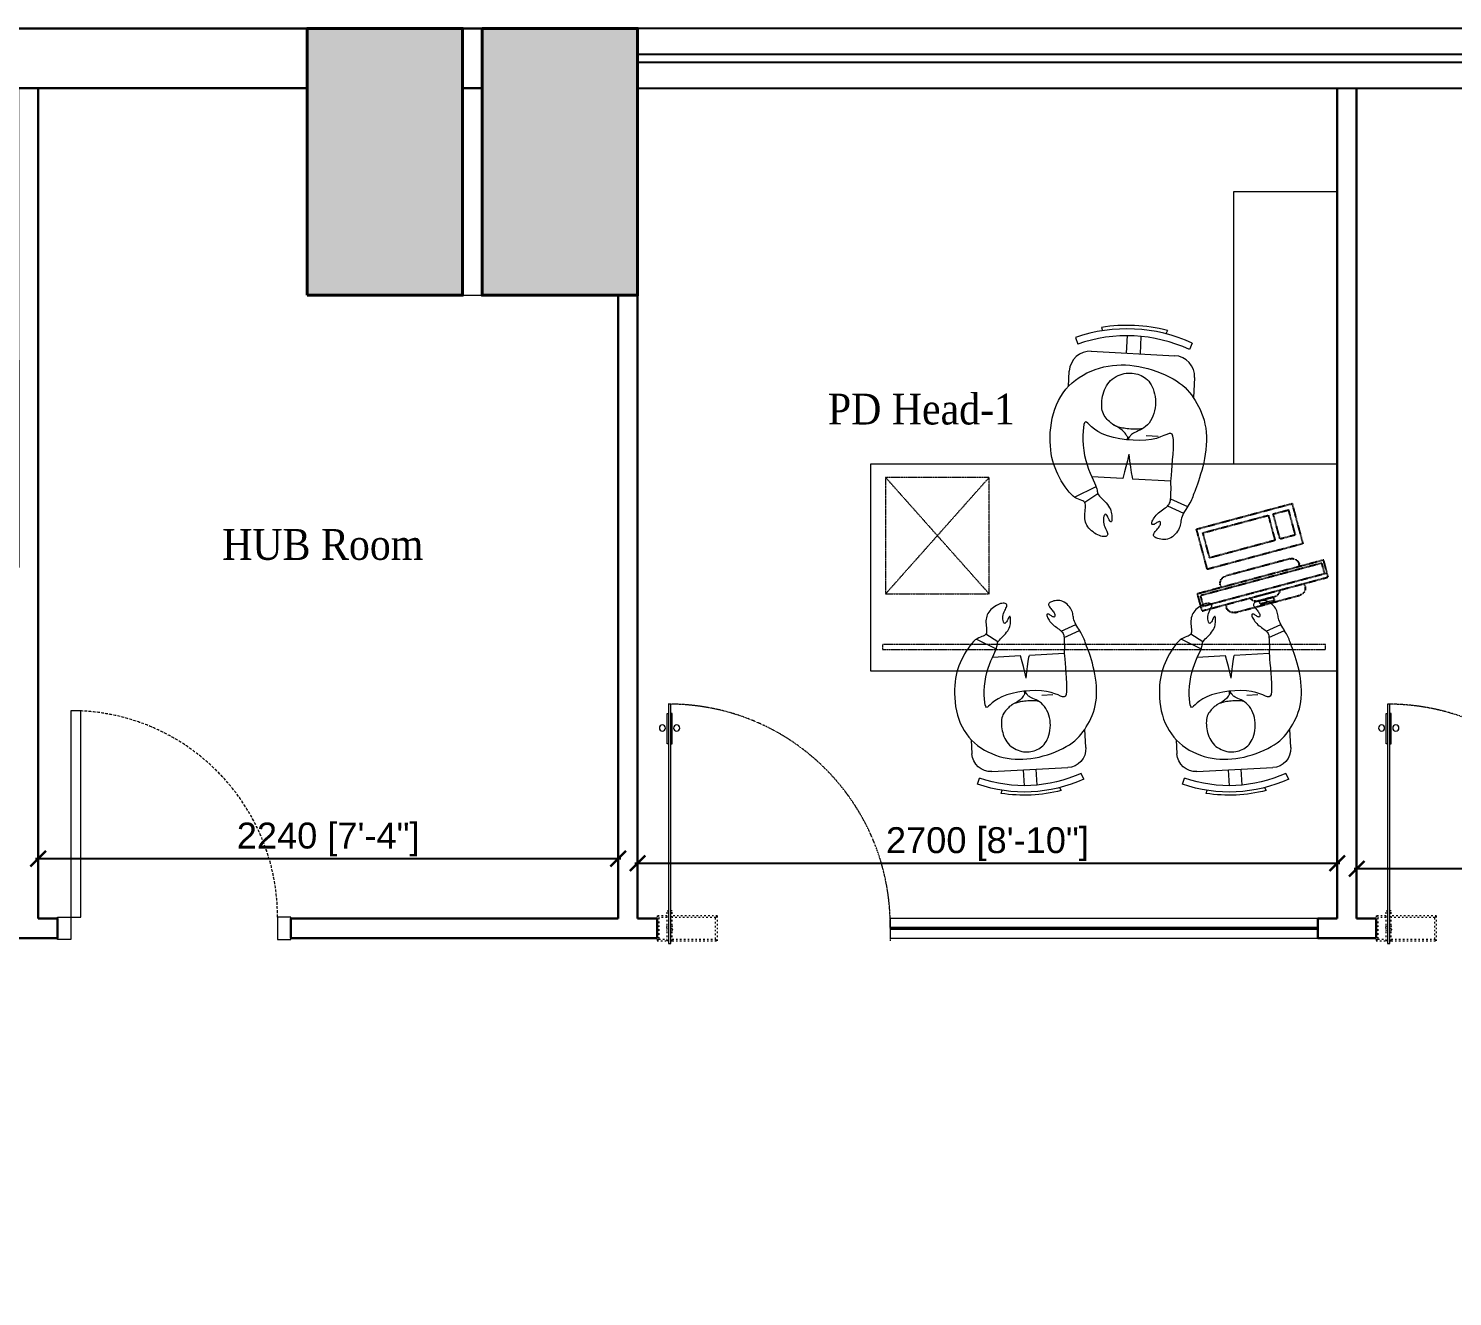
# Model space of a CAD drawing. Header units: millimetres. Extents: x 14520794 to 14796193, y 1415067 to 1454683.
# Drawn here: x 14679938 to 14685433, y 1445493 to 1450387 of the extents above; entities that cross this region are included whole.
import ezdxf

# ---------------------------------------------------------------- set-up
doc = ezdxf.new("R2010")
doc.units = ezdxf.units.MM
doc.header["$LTSCALE"] = 0.01
doc.header["$MEASUREMENT"] = 0
doc.header["$PDMODE"] = 35
for name, pattern in [('ACAD_ISO03W100', [30, 12, -18]), ('DASHED2', [0.375, 0.25, -0.125]), ('HID', [3.45, 2.25, -1.2]), ('HIDDEN', [0.375, 0.25, -0.125]), ('HIDDEN2', [0.1875, 0.125, -0.0625])]:
    doc.linetypes.add(name, pattern=pattern)
doc.layers.get('0').update_dxf_attribs({"color": 6, "lineweight": 0})
doc.layers.get('Defpoints').update_dxf_attribs({"color": 2})
for name, color, linetype, lineweight in [('A-DOOR', 5, 'Continuous', 20), ('AR-1', 7, 'Continuous', 0), ('CHAIR', 32, 'Continuous', 13), ('CHAIRS', 30, 'Continuous', 13), ('COL', 5, 'Continuous', 40), ('DIM', 6, 'Continuous', 13), ('fur', 32, 'Continuous', 9), ('fur_h', 32, 'Continuous', 13), ('fur_n', 32, 'Continuous', 13), ('Glass door', 5, 'Continuous', 15), ('glass part', 5, 'Continuous', 0), ('HATCH', 8, 'Continuous', 15), ('HIDDEN', 30, 'HIDDEN', 5), ('men', 1, 'Continuous', 13), ('partition', 34, 'Continuous', 30), ('TXT2', 7, 'Continuous', 15), ('WALL', 7, 'Continuous', 30)]:
    doc.layers.add(name, color=color, linetype=linetype, lineweight=lineweight)
for name, color, linetype in [('F-FUR', 6, 'Continuous'), ('GLASS', 5, 'Continuous'), ('LIGHT', 2, 'Continuous')]:
    doc.layers.add(name, color=color, linetype=linetype)
doc.styles.add('SMALL', font='arial.ttf', dxfattribs={"height": 100})
doc.styles.add('TIMES', font='times.ttf', dxfattribs={"width": 0.9, "height": 250})
doc.dimstyles.new('AJI', dxfattribs={"dimtxt": 200, "dimasz": 75, "dimexe": 100, "dimexo": 25, "dimgap": 50, "dimtad": 1, "dimdec": 0, "dimrnd": 5, "dimzin": 0, "dimdsep": 46, "dimtxsty": 'SMALL', "dimblk": 'ARCHTICK', "dimcen": 0, "dimdle": 100, "dimclrd": 7, "dimclre": 7, "dimclrt": 256, "dimazin": 0, "dimtfac": 1, "dimtdec": 0, "dimtofl": 0, "dimtmove": 0, "dimatfit": 3, "dimldrblk": 'CLOSEDBLANK', "dimfxl": 100, "dimtolj": 1, "dimtzin": 0, "dimarcsym": 0})

# ---------------------------------------------------------------- blocks, each defined once
blk = doc.blocks.new('d vh')
at = {"layer": 'CHAIR'}
for p, q in [((403191.9, -130723.4), (403258, -130663.9)), ((403091.7, -130837.7), (403120.4, -130827.3)), ((403430.3, -131125.4), (403185, -130852.8)), ((403130, -130953.8), (403144.6, -130948.5)), ((403229.9, -131017.7), (403287.1, -130966.2)), ((403270.7, -131063.1), (403327.9, -131011.6)), ((403610, -131087.1), (403559.7, -131132.3)), ((403324.8, -131168.1), (403331.5, -131154.2)), ((403436.7, -131217.4), (403450.1, -131189.9))]:
    blk.add_line(p, q, dxfattribs=at)
for centre, radius, start, end in [((403253.2, -130791.5), 91.7, 131.97907, 221.97907), ((403738.4, -130596.7), 659.6, 200.46283, 244.0784), ((403738.4, -130596.7), 690.2, 200.43701, 244.0784), ((403738.4, -130596.7), 705.4, 210.41107, 234.10112), ((403498.4, -131064.1), 91.7, 221.97907, 311.97907)]:
    blk.add_arc(centre, radius, start, end, dxfattribs=at)
at = {"layer": 'men', "linetype": 'ByBlock'}
for p, q in [((403661.3, -130331.5), (403667.8, -130328.2)), ((403667.8, -130328.2), (403673.6, -130324.7)), ((403673.6, -130324.7), (403679, -130321.1)), ((403679, -130321.1), (403684.1, -130317.4)), ((403684.1, -130317.4), (403689.1, -130313.7)), ((403689.1, -130313.7), (403694.4, -130310.2)), ((403694.4, -130310.2), (403700, -130306.9)), ((403700, -130306.9), (403706.2, -130304)), ((403706.2, -130304), (403713.1, -130301.6)), ((403713.1, -130301.6), (403720.7, -130299.6)), ((403720.7, -130299.6), (403728.8, -130298.3)), ((403728.8, -130298.3), (403737.1, -130297.6)), ((403737.1, -130297.6), (403745.5, -130297.7)), ((403745.5, -130297.7), (403753.8, -130298.5)), ((403753.8, -130298.5), (403761.8, -130300.2)), ((403761.8, -130300.2), (403769.4, -130302.8)), ((403769.4, -130302.8), (403776.4, -130306.4)), ((403776.4, -130306.4), (403782.8, -130310.8)), ((403782.8, -130310.8), (403788.6, -130315.8)), ((403788.6, -130315.8), (403793.7, -130321.2)), ((403793.7, -130321.2), (403798.1, -130326.8)), ((403798.1, -130326.8), (403801.8, -130332.5)), ((403487, -130397.4), (403500.6, -130390.7)), ((403500.6, -130390.7), (403513.3, -130384.6)), ((403513.3, -130384.6), (403525, -130379.1)), ((403525, -130379.1), (403535.6, -130374.2)), ((403535.6, -130374.2), (403544.9, -130369.8)), ((403544.9, -130369.8), (403553.2, -130365.9)), ((403553.2, -130365.9), (403560.7, -130362.4)), ((403560.7, -130362.4), (403567.6, -130359.3)), ((403567.6, -130359.3), (403574.2, -130356.5)), ((403574.2, -130356.5), (403580.8, -130354)), ((403580.8, -130354), (403587.6, -130351.7)), ((403587.6, -130351.7), (403594.9, -130349.6)), ((403594.9, -130349.6), (403602.8, -130347.5)), ((403602.8, -130347.5), (403611.2, -130345.6)), ((403611.2, -130345.6), (403619.9, -130343.6)), ((403642.1, -130421.6), (403613.1, -130345.1)), ((403619.9, -130343.6), (403628.7, -130341.5)), ((403628.7, -130341.5), (403637.5, -130339.4)), ((403637.5, -130339.4), (403646, -130337)), ((403646, -130337), (403654, -130334.4)), ((403673.4, -130409.3), (403646, -130337)), ((403654, -130334.4), (403661.3, -130331.5)), ((403745.6, -130380.8), (403744.9, -130382.9)), ((403744.9, -130382.9), (403745, -130384.8)), ((403745, -130384.8), (403746.1, -130386.4)), ((403747.1, -130378.8), (403745.6, -130380.8)), ((403746.1, -130386.4), (403748.1, -130387.8)), ((403749.4, -130376.7), (403747.1, -130378.8)), ((403748.1, -130387.8), (403750.9, -130388.9)), ((403752.3, -130374.8), (403749.4, -130376.7)), ((403750.9, -130388.9), (403754.2, -130389.8)), ((403756, -130373.1), (403752.3, -130374.8)), ((403754.2, -130389.8), (403757.9, -130390.6)), ((403760.2, -130371.7), (403756, -130373.1)), ((403757.9, -130390.6), (403761.8, -130391.4)), ((403764.9, -130370.7), (403760.2, -130371.7)), ((403770, -130369.9), (403764.9, -130370.7)), ((403775.3, -130369.4), (403770, -130369.9)), ((403780.7, -130368.9), (403775.3, -130369.4)), ((403786, -130368.5), (403780.7, -130368.9)), ((403791, -130368), (403786, -130368.5)), ((403795.7, -130367.3), (403791, -130368)), ((403799.8, -130366.3), (403795.7, -130367.3)), ((403803.2, -130365), (403799.8, -130366.3)), ((403801.8, -130332.5), (403804.8, -130338)), ((403805.9, -130363.2), (403803.2, -130365)), ((403804.8, -130338), (403807.2, -130343.1)), ((403807.9, -130361.1), (403805.9, -130363.2)), ((403807.2, -130343.1), (403808.8, -130347.7)), ((403809.2, -130358.4), (403807.9, -130361.1)), ((403808.8, -130347.7), (403809.6, -130351.8)), ((403809.8, -130355.4), (403809.2, -130358.4)), ((403809.6, -130351.8), (403809.8, -130355.4)), ((403380.5, -130465.1), (403395.8, -130453.2)), ((403395.8, -130453.2), (403411.4, -130441.9)), ((403411.4, -130441.9), (403427, -130431.4)), ((403427, -130431.4), (403442.6, -130421.8)), ((403442.6, -130421.8), (403457.8, -130412.9)), ((403457.8, -130412.9), (403472.7, -130404.8)), ((403472.7, -130404.8), (403487, -130397.4)), ((403607.5, -130452.4), (403605.5, -130454.4)), ((403609.8, -130450.4), (403607.5, -130452.4)), ((403612.3, -130448.3), (403609.8, -130450.4)), ((403614.9, -130446.1), (403612.3, -130448.3)), ((403617.5, -130444), (403614.9, -130446.1)), ((403620, -130441.9), (403617.5, -130444)), ((403622.4, -130439.9), (403620, -130441.9)), ((403624.6, -130438.1), (403622.4, -130439.9)), ((403626.5, -130436.3), (403624.6, -130438.1)), ((403628.4, -130434.6), (403626.5, -130436.3)), ((403630.2, -130432.9), (403628.4, -130434.6)), ((403632, -130431.2), (403630.2, -130432.9)), ((403633.9, -130429.4), (403632, -130431.2)), ((403636, -130427.4), (403633.9, -130429.4)), ((403638.2, -130425.2), (403636, -130427.4)), ((403640.8, -130422.8), (403638.2, -130425.2)), ((403643.6, -130420.3), (403640.8, -130422.8)), ((403646.8, -130417.8), (403643.6, -130420.3)), ((403650.4, -130415.4), (403646.8, -130417.8)), ((403654.3, -130413.3), (403650.4, -130415.4)), ((403658.7, -130411.4), (403654.3, -130413.3)), ((403663.5, -130410.1), (403658.7, -130411.4)), ((403668.7, -130409.4), (403663.5, -130410.1)), ((403674.5, -130409.3), (403668.7, -130409.4)), ((403680.7, -130409.7), (403674.5, -130409.3)), ((403687.2, -130410.6), (403680.7, -130409.7)), ((403694.1, -130411.7), (403687.2, -130410.6)), ((403701.2, -130412.9), (403694.1, -130411.7)), ((403708.5, -130414.1), (403701.2, -130412.9)), ((403715.9, -130415.1), (403708.5, -130414.1)), ((403723.3, -130415.7), (403715.9, -130415.1)), ((403730.7, -130415.9), (403723.3, -130415.7)), ((403738, -130415.6), (403730.7, -130415.9)), ((403745, -130414.9), (403738, -130415.6)), ((403751.7, -130413.9), (403745, -130414.9)), ((403757.8, -130412.6), (403751.7, -130413.9)), ((403763.4, -130411.1), (403757.8, -130412.6)), ((403761.8, -130391.4), (403765.7, -130392.2)), ((403768.2, -130409.4), (403763.4, -130411.1)), ((403765.7, -130392.2), (403769.3, -130393.1)), ((403772.1, -130407.6), (403768.2, -130409.4)), ((403769.3, -130393.1), (403772.5, -130394.1)), ((403775.1, -130405.8), (403772.1, -130407.6)), ((403772.5, -130394.1), (403775.1, -130395.4)), ((403775.1, -130395.4), (403777, -130396.8)), ((403777.2, -130403.9), (403775.1, -130405.8)), ((403777, -130396.8), (403778.3, -130398.5)), ((403778.4, -130402), (403777.2, -130403.9)), ((403778.3, -130398.5), (403778.7, -130400.2)), ((403778.7, -130400.2), (403778.4, -130402)), ((403325.1, -130518.4), (403337.7, -130504.4)), ((403337.7, -130504.4), (403351.2, -130490.8)), ((403351.2, -130490.8), (403365.5, -130477.7)), ((403365.5, -130477.7), (403380.5, -130465.1)), ((403550.9, -130506.2), (403533.5, -130520.7)), ((403565.9, -130493.5), (403550.9, -130506.2)), ((403577.7, -130483.4), (403565.9, -130493.5)), ((403586.5, -130475.5), (403577.7, -130483.4)), ((403592.8, -130469.5), (403586.5, -130475.5)), ((403597, -130465.1), (403592.8, -130469.5)), ((403599.8, -130461.9), (403597, -130465.1)), ((403601.5, -130459.6), (403599.8, -130461.9)), ((403602.8, -130457.8), (403601.5, -130459.6)), ((403604, -130456.2), (403602.8, -130457.8)), ((403605.5, -130454.4), (403604, -130456.2)), ((403940, -130520.1), (403941.9, -130514.8)), ((403941.9, -130514.8), (403944, -130510.5)), ((403944, -130510.5), (403946.3, -130507.2)), ((403946.3, -130507.2), (403949.1, -130505.2)), ((403949.1, -130505.2), (403952.3, -130504.5)), ((403952.3, -130504.5), (403955.7, -130504.9)), ((403955.7, -130504.9), (403959.3, -130506.4)), ((403959.3, -130506.4), (403963, -130509)), ((403963, -130509), (403966.7, -130512.6)), ((403966.7, -130512.6), (403970.3, -130517.2)), ((403279.8, -130592), (403286.7, -130577)), ((403286.7, -130577), (403294.5, -130562.1)), ((403294.5, -130562.1), (403303.5, -130547.3)), ((403303.5, -130547.3), (403313.6, -130532.7)), ((403313.6, -130532.7), (403325.1, -130518.4)), ((403478, -130568.9), (403462.1, -130584.1)), ((403495.9, -130552.8), (403478, -130568.9)), ((403514.8, -130536.5), (403495.9, -130552.8)), ((403533.5, -130520.7), (403514.8, -130536.5)), ((403858.8, -130583.6), (403861.3, -130576.4)), ((403861.3, -130576.4), (403864.3, -130569.9)), ((403864.3, -130569.9), (403867.7, -130563.9)), ((403867.7, -130563.9), (403871.4, -130558.6)), ((403871.4, -130558.6), (403875.2, -130553.7)), ((403875.2, -130553.7), (403879, -130549.3)), ((403879, -130549.3), (403882.8, -130545.4)), ((403882.8, -130545.4), (403886.4, -130541.9)), ((403886.4, -130541.9), (403889.7, -130539)), ((403889.7, -130539), (403892.7, -130536.7)), ((403892, -130564.3), (403891.1, -130569.2)), ((403891.1, -130569.2), (403891.1, -130573.3)), ((403891.1, -130573.3), (403892.1, -130576)), ((403893.5, -130558.8), (403892, -130564.3)), ((403892.1, -130576), (403894.5, -130577.2)), ((403892.7, -130536.7), (403895.2, -130535.1)), ((403895.2, -130553.1), (403893.5, -130558.8)), ((403894.5, -130577.2), (403898, -130576.8)), ((403895.2, -130535.1), (403897.2, -130534.4)), ((403897, -130547.6), (403895.2, -130553.1)), ((403898.4, -130542.8), (403897, -130547.6)), ((403897.2, -130534.4), (403898.6, -130534.8)), ((403898, -130576.8), (403902.3, -130575.1)), ((403899.3, -130538.8), (403898.4, -130542.8)), ((403898.6, -130534.8), (403899.3, -130536.2)), ((403899.3, -130536.2), (403899.3, -130538.8)), ((403902.3, -130575.1), (403907.2, -130572.2)), ((403907.2, -130572.2), (403912.4, -130568.3)), ((403912.4, -130568.3), (403917.6, -130563.5)), ((403917.6, -130563.5), (403922.5, -130558)), ((403922.5, -130558), (403926.9, -130551.9)), ((403926.9, -130551.9), (403930.5, -130545.5)), ((403930.5, -130545.5), (403933.5, -130538.9)), ((403933.5, -130538.9), (403936, -130532.3)), ((403936, -130532.3), (403938.1, -130525.9)), ((403938.1, -130525.9), (403940, -130520.1)), ((403970.3, -130517.2), (403973.7, -130522.7)), ((403973.7, -130522.7), (403976.8, -130529)), ((403976.8, -130529), (403979.5, -130536)), ((403979.5, -130536), (403981.9, -130543.5)), ((403981.9, -130543.5), (403983.9, -130551.5)), ((403983.9, -130551.5), (403985.3, -130559.6)), ((403985.3, -130559.6), (403986.2, -130567.9)), ((403986.5, -130576.2), (403986.1, -130584.2)), ((403986.2, -130567.9), (403986.5, -130576.2)), ((403260.8, -130651.1), (403264.5, -130636.6)), ((403264.5, -130636.6), (403268.9, -130621.9)), ((403268.9, -130621.9), (403273.9, -130607)), ((403273.9, -130607), (403279.8, -130592)), ((403440.8, -130608.9), (403437.4, -130617.4)), ((403437.4, -130617.4), (403438.8, -130623.8)), ((403438.8, -130623.8), (403444.5, -130628.9)), ((403449.3, -130597.6), (403440.8, -130608.9)), ((403444.5, -130628.9), (403453.9, -130633.5)), ((403462.1, -130584.1), (403449.3, -130597.6)), ((403453.9, -130633.5), (403466.4, -130638.6)), ((403466.4, -130638.6), (403481.5, -130645)), ((403854.2, -130636), (403854.3, -130627.2)), ((403854.2, -130644.1), (403854.2, -130636)), ((403854.3, -130627.2), (403854.4, -130618.2)), ((403854.4, -130618.2), (403854.7, -130609)), ((403854.7, -130609), (403855.5, -130600)), ((403855.5, -130600), (403856.8, -130591.5)), ((403856.8, -130591.5), (403858.8, -130583.6)), ((403959.4, -130637.2), (403953.3, -130642.6)), ((403964.9, -130631.5), (403959.4, -130637.2)), ((403969.9, -130625.6), (403964.9, -130631.5)), ((403974.2, -130619.5), (403969.9, -130625.6)), ((403977.9, -130613), (403974.2, -130619.5)), ((403981, -130606.3), (403977.9, -130613)), ((403983.4, -130599.3), (403981, -130606.3)), ((403985.1, -130591.9), (403983.4, -130599.3)), ((403986.1, -130584.2), (403985.1, -130591.9)), ((403252.4, -130707.8), (403253.4, -130693.5)), ((403253.4, -130693.5), (403255.2, -130679.4)), ((403255.2, -130679.4), (403257.7, -130665.3)), ((403257.7, -130665.3), (403260.8, -130651.1)), ((403481.5, -130645), (403498.7, -130653.6)), ((403498.7, -130653.6), (403517.4, -130665.2)), ((403517.4, -130665.2), (403537, -130680.5)), ((403537, -130680.5), (403556.9, -130698.9)), ((403556.9, -130698.9), (403576.7, -130719.8)), ((403828.3, -130707.4), (403832.6, -130696.7)), ((403832.6, -130696.7), (403836.5, -130688.3)), ((403934.8, -130725.4), (403835, -130691.4)), ((403836.5, -130688.3), (403840.1, -130681.9)), ((403840.1, -130681.9), (403843.3, -130676.9)), ((403843.3, -130676.9), (403846.2, -130672.9)), ((403846.2, -130672.9), (403848.6, -130669.5)), ((403848.6, -130669.5), (403850.6, -130666.1)), ((403850.6, -130666.1), (403852.2, -130662.2)), ((403852.2, -130662.2), (403853.3, -130657.4)), ((403852.2, -130662.2), (403919.4, -130677.1)), ((403853.3, -130657.4), (403853.9, -130651.3)), ((403853.9, -130651.3), (403854.2, -130644.1)), ((403919.4, -130677.1), (403919.2, -130682)), ((403919.2, -130682), (403920.4, -130687.2)), ((403921.3, -130672.3), (403919.4, -130677.1)), ((403920.4, -130687.2), (403922.6, -130692.7)), ((403924.6, -130667.5), (403921.3, -130672.3)), ((403922.6, -130692.7), (403925.5, -130698.9)), ((403929.2, -130662.7), (403924.6, -130667.5)), ((403925.5, -130698.9), (403928.7, -130705.8)), ((403934.6, -130657.8), (403929.2, -130662.7)), ((403940.6, -130652.9), (403934.6, -130657.8)), ((403947, -130647.8), (403940.6, -130652.9)), ((403953.3, -130642.6), (403947, -130647.8)), ((403252.3, -130722.3), (403252.4, -130707.8)), ((403253.1, -130737.3), (403252.3, -130722.3)), ((403255, -130752.9), (403253.1, -130737.3)), ((403258.1, -130769.3), (403255, -130752.9)), ((403576.7, -130719.8), (403595.6, -130742.4)), ((403582.6, -130741.9), (403589.7, -130735.4)), ((403584.2, -130748), (403593.5, -130739.6)), ((403595.6, -130742.4), (403613.1, -130766)), ((403804.4, -130768), (403811.8, -130750.8)), ((403811.8, -130750.8), (403818.1, -130734.8)), ((403818.1, -130734.8), (403823.5, -130720.2)), ((403823.5, -130720.2), (403828.3, -130707.4)), ((403928.7, -130705.8), (403931.8, -130713.7)), ((403931.8, -130713.7), (403934.4, -130722.7)), ((403934.4, -130722.7), (403936.1, -130733)), ((403936.3, -130757.6), (403934.8, -130771.6)), ((403936.1, -130733), (403936.8, -130744.7)), ((403936.8, -130744.7), (403936.3, -130757.6)), ((403262.3, -130786.5), (403258.1, -130769.3)), ((403267.7, -130804.4), (403262.3, -130786.5)), ((403274.2, -130822.8), (403267.7, -130804.4)), ((403281.6, -130841.5), (403274.2, -130822.8)), ((403613.1, -130766), (403628.7, -130789.9)), ((403628.7, -130789.9), (403641.8, -130813.4)), ((403641.8, -130813.4), (403651.7, -130835.7)), ((403761.3, -130841.2), (403774.4, -130822.9)), ((403774.4, -130822.9), (403785.9, -130804.3)), ((403785.9, -130804.3), (403795.9, -130785.9)), ((403795.9, -130785.9), (403804.4, -130768)), ((403925.2, -130816.8), (403920.6, -130832.3)), ((403929.1, -130801.4), (403925.2, -130816.8)), ((403932.3, -130786.2), (403929.1, -130801.4)), ((403934.8, -130771.6), (403932.3, -130786.2)), ((403289.9, -130860.2), (403281.6, -130841.5)), ((403299, -130878.7), (403289.9, -130860.2)), ((403308.8, -130896.9), (403299, -130878.7)), ((403651.7, -130835.7), (403658.2, -130856.1)), ((403658.2, -130856.1), (403661.8, -130874.4)), ((403661.8, -130874.4), (403663.5, -130890.3)), ((403663.5, -130890.3), (403664, -130903.5)), ((403703.7, -130903.2), (403717.6, -130890.3)), ((403717.6, -130890.3), (403732.3, -130875.4)), ((403732.3, -130875.4), (403747, -130858.8)), ((403747, -130858.8), (403761.3, -130841.2)), ((403897.3, -130890.5), (403889.9, -130904.3)), ((403904, -130876.5), (403897.3, -130890.5)), ((403910, -130862.2), (403904, -130876.5)), ((403915.5, -130847.4), (403910, -130862.2)), ((403920.6, -130832.3), (403915.5, -130847.4)), ((403319.3, -130914.6), (403308.8, -130896.9)), ((403330.2, -130931.4), (403319.3, -130914.6)), ((403341.8, -130947.5), (403330.2, -130931.4)), ((403353.9, -130962.8), (403341.8, -130947.5)), ((403664, -130903.5), (403664.4, -130913.8)), ((403664.4, -130913.8), (403665.4, -130920.9)), ((403665.4, -130920.9), (403667.9, -130924.6)), ((403667.9, -130924.6), (403672.8, -130924.6)), ((403672.8, -130924.6), (403680.7, -130920.8)), ((403680.7, -130920.8), (403691.2, -130913.5)), ((403691.2, -130913.5), (403703.7, -130903.2)), ((403862.1, -130945.3), (403850.7, -130959.1)), ((403872.4, -130931.6), (403862.1, -130945.3)), ((403881.7, -130918), (403872.4, -130931.6)), ((403889.9, -130904.3), (403881.7, -130918)), ((403366.6, -130977.3), (403353.9, -130962.8)), ((403380, -130991.1), (403366.6, -130977.3)), ((403394, -131004), (403380, -130991.1)), ((403408.8, -131016.2), (403394, -131004)), ((403793.2, -131014.3), (403776.4, -131027.1)), ((403809, -131000.9), (403793.2, -131014.3)), ((403824, -130987.1), (403809, -131000.9)), ((403837.9, -130973.1), (403824, -130987.1)), ((403850.7, -130959.1), (403837.9, -130973.1)), ((403424.2, -131027.7), (403408.8, -131016.2)), ((403440.4, -131038.3), (403424.2, -131027.7)), ((403457.2, -131048.1), (403440.4, -131038.3)), ((403474.7, -131057), (403457.2, -131048.1)), ((403492.6, -131064.9), (403474.7, -131057)), ((403511, -131071.8), (403492.6, -131064.9)), ((403529.8, -131077.4), (403511, -131071.8)), ((403548.9, -131081.9), (403529.8, -131077.4)), ((403684.8, -131074.6), (403665.6, -131079.9)), ((403703.9, -131067.8), (403684.8, -131074.6)), ((403722.6, -131059.6), (403703.9, -131067.8)), ((403741.1, -131050), (403722.6, -131059.6)), ((403759, -131039.1), (403741.1, -131050)), ((403776.4, -131027.1), (403759, -131039.1)), ((403568.2, -131085), (403548.9, -131081.9)), ((403587.6, -131086.8), (403568.2, -131085)), ((403607.1, -131087.2), (403587.6, -131086.8)), ((403626.6, -131086.2), (403607.1, -131087.2)), ((403646.1, -131083.7), (403626.6, -131086.2)), ((403665.6, -131079.9), (403646.1, -131083.7))]:
    blk.add_line(p, q, dxfattribs=at)
at = {"layer": 'men'}
for p, q in [((403585.9, -130476), (403698.9, -130601.6)), ((403727.5, -130633.4), (403818.2, -130734.3))]:
    blk.add_line(p, q, dxfattribs=at)
at = {"layer": 'men', "linetype": 'ByBlock'}
for points in [[(403632.7, -130690), (403651.7, -130666.4), (403668, -130645.2), (403682, -130626.1), (403693.9, -130609), (403698.9, -130601.6)], [(403632.7, -130690), (403658.2, -130673.7), (403681.1, -130659.7), (403701.5, -130647.8), (403727.5, -130633.4)], [(403521.4, -130694.3), (403485.9, -130654.9)], [(403512, -130726.5), (403517.1, -130730.6), (403522.4, -130735.1), (403527.8, -130740), (403533.3, -130745.2), (403538.8, -130750.6), (403544.2, -130756.3), (403549.4, -130762), (403554.4, -130767.9), (403559.2, -130773.7), (403563.6, -130779.5), (403567.7, -130785.2), (403571.5, -130790.7), (403574.9, -130796), (403578, -130801.1), (403580.7, -130805.8), (403583, -130810.1), (403584.9, -130813.9), (403586.4, -130817.5), (403587.7, -130820.9), (403588.7, -130824.3), (403589.4, -130827.8), (403590.1, -130831.6), (403590.6, -130835.8), (403591.2, -130840.5), (403591.7, -130845.8), (403592.1, -130851.7), (403592.4, -130858.2), (403592.3, -130864.9), (403591.8, -130872), (403590.9, -130879.2), (403589.3, -130886.4), (403586.9, -130893.7), (403583.8, -130900.7), (403579.9, -130907.6), (403575.3, -130914.4), (403569.9, -130920.9), (403564, -130927.3), (403557.5, -130933.5), (403550.4, -130939.4), (403542.9, -130945.1), (403534.9, -130950.6), (403526.6, -130955.8), (403517.9, -130960.5), (403509, -130964.7), (403499.8, -130968.3), (403490.3, -130971.2), (403480.7, -130973.3), (403471, -130974.5), (403461.2, -130974.7), (403451.4, -130974), (403441.7, -130972.5), (403432.2, -130970.2), (403422.9, -130967.1), (403414, -130963.5), (403405.5, -130959.2), (403397.6, -130954.4), (403390.2, -130949.1), (403383.5, -130943.4), (403377.3, -130937.4), (403371.6, -130931), (403366.6, -130924.3), (403362, -130917.3), (403357.9, -130910.2), (403354.3, -130902.8), (403351.2, -130895.3), (403348.6, -130887.6), (403346.7, -130879.7), (403345.4, -130871.6), (403344.8, -130863.2), (403345, -130854.6), (403346.2, -130845.6), (403348.2, -130836.2), (403351.3, -130826.6), (403355.4, -130816.6), (403360.4, -130806.6), (403366.3, -130796.6), (403373, -130786.8), (403380.6, -130777.2), (403389, -130768.1), (403398, -130759.6), (403407.8, -130751.7), (403418.2, -130744.7), (403429, -130738.5), (403440, -130733.2), (403451.3, -130729), (403462.5, -130725.8), (403473.7, -130723.8), (403484.6, -130723), (403495.1, -130723.5), (403505.2, -130725), (403514.8, -130727.3), (403523.8, -130730.1), (403532.3, -130733.1), (403540, -130736), (403547, -130738.7), (403553.2, -130740.8), (403558.5, -130742.1), (403563.1, -130742.7), (403567, -130742.8), (403570.3, -130742.5), (403573.1, -130741.9), (403575.4, -130741.3), (403577.4, -130740.8), (403579.1, -130740.6), (403580.7, -130740.7), (403582, -130741.3), (403583, -130742.3), (403583.8, -130743.7), (403584.2, -130745.5), (403584.2, -130747.7), (403583.9, -130750.3), (403583, -130753.3), (403581.8, -130756.8), (403580.4, -130761.2), (403579.3, -130767), (403578.8, -130774.6), (403579.3, -130784.6), (403581.3, -130797.3), (403585, -130813.4), (403590.9, -130833.2)]]:
    blk.add_lwpolyline(points, dxfattribs=at)
blk = doc.blocks.new('A$C560611B9')
at = {"layer": 'F-FUR', "color": 8, "linetype": 'HID', "ltscale": 0.3}
for p, q in [((0, 491.4), (66.1, 514.3)), ((66.1, 514.3), (236.2, 22.9)), ((170.1, 0), (0, 491.4)), ((186.5, 5.7), (16.4, 497.1)), ((19.7, 487.6), (60, 501.6)), ((60, 501.6), (223.5, 29.1)), ((22.2, 395.4), (32.1, 398.8)), ((98.2, 421.7), (107.2, 424.8)), ((145.4, 406.3), (231.7, 156.8)), ((90, 107.7), (3.6, 357.2)), ((56.6, 266.5), (43.1, 261.8)), ((43.1, 261.8), (62.1, 207.1)), ((53.3, 275.8), (78.7, 202.5)), ((75.5, 211.8), (56.6, 266.5)), ((97.7, 209), (72.4, 282.3)), ((62.1, 207.1), (75.5, 211.8)), ((213.2, 118.6), (204.2, 115.5)), ((138, 92.6), (128.2, 89.2)), ((236.2, 22.9), (170.1, 0)), ((223.5, 29.1), (183.2, 15.1))]:
    blk.add_line(p, q, dxfattribs=at)
for points in [[(451.1, 165), (322.6, 536.3), (166.3, 482.2), (294.8, 110.9)], [(232.4, 417.6), (330.1, 451.4), (309.8, 510), (212.1, 476.2)], [(239.2, 398), (327.1, 144), (424.8, 177.8), (336.9, 431.8)]]:
    blk.add_lwpolyline(points, close=True, dxfattribs=at)
for centre, radius, start, end in [((117, 396.5), 30, 19.0927, 109.0927), ((32, 367), 30, 109.0927, 199.0927), ((88.7, 278.1), 35.5, 132.4484, 183.7772), ((107.9, 222.5), 35.5, 214.4083, 265.7371), ((203.4, 147), 30, 289.0927, 19.0927), ((118.4, 117.5), 30, 199.0927, 289.0927)]:
    blk.add_arc(centre, radius, start, end, dxfattribs=at)
blk = doc.blocks.new('ete')
at = {"layer": 'fur_n'}
for p, q in [((14487346, 1482801.3), (14485546, 1482801.3)), ((14487346, 1482001.3), (14487346, 1482801.3))]:
    blk.add_line(p, q, dxfattribs=at)
blk.add_lwpolyline([(14485546, 1483851.3), (14485946, 1483851.3), (14485946, 1482801.3), (14485546, 1482801.3)], close=True, dxfattribs=at)
blk.add_lwpolyline([(14485546, 1482801.3), (14485546, 1482001.3), (14487346, 1482001.3)], dxfattribs=at)
at = {"layer": 'HIDDEN', "color": 30, "linetype": 'HIDDEN2', "ltscale": 0.75, "true_color": 0xf8991e}
for p, q in [((14486888.9, 1482299.3), (14487288.9, 1482749.3)), ((14487288.9, 1482299.3), (14486888.9, 1482749.3))]:
    blk.add_line(p, q, dxfattribs=at)
blk.add_lwpolyline([(14487288.9, 1482749.3), (14487288.9, 1482299.3), (14486888.9, 1482299.3), (14486888.9, 1482749.3), (14487288.9, 1482749.3)], dxfattribs=at)
blk.add_lwpolyline([(14485591.8, 1482084.2), (14485591.8, 1482104.2), (14487301, 1482104.2), (14487301, 1482084.2)], close=True, dxfattribs=at)
at = {"layer": 'CHAIRS', "extrusion": (0, 0, -1), "xscale": 0.8800000003691392, "yscale": 0.8800000003691392, "zscale": -0.8800000003691392, "rotation": 225.0000000235221}
blk.add_blockref('d vh', (-14153865.6, 1652678.7), dxfattribs=at)
at = {"layer": 'CHAIRS', "xscale": 0.8000000003355775, "yscale": 0.8000000003355775, "zscale": 0.8000000003355775, "rotation": 45.0000000237603}
for p in [(14183697.3, 1327574.5), (14184488.1, 1327574.5)]:
    blk.add_blockref('d vh', p, dxfattribs=at)
at = {"layer": 'fur', "color": 1, "ltscale": 0.5, "xscale": 0.9709090908808519, "yscale": 0.9709090908808519, "zscale": 0.9709090908808519, "rotation": 55.90726263910609}
blk.add_blockref('A$C560611B9', (14485976, 1482096.9), dxfattribs=at)
blk = doc.blocks.new('A$C78666EA5')
at = {"ltscale": 2}
for p, q in [((43.8, 58.4), (53.5, 58.4)), ((43.8, -865.8), (43.8, 58.4)), ((53.5, 58.4), (53.5, -865.8)), ((38.9, -712.8), (38.9, -829.5)), ((43.8, -712.8), (38.9, -712.8)), ((53.5, -712.8), (58.4, -712.8)), ((58.4, -712.8), (58.4, -829.5)), ((38.9, -829.5), (43.8, -829.5)), ((53.5, -865.8), (43.8, -865.8)), ((58.4, -829.5), (53.5, -829.5))]:
    blk.add_line(p, q, dxfattribs=at)
at = {"linetype": 'ACAD_ISO03W100', "ltscale": 50}
for p, q in [((0, 48.6), (38.9, 48.6)), ((7.3, 41.3), (0, 48.6)), ((0, -48.6), (0, 48.6)), ((7.3, 41.3), (38.9, 41.3)), ((7.3, -41.3), (7.3, 41.3)), ((38.9, 48.6), (38.9, -68.1)), ((43.8, 48.6), (38.9, 48.6)), ((53.5, 48.6), (58.4, 48.6)), ((58.4, 48.6), (58.4, -68.1)), ((58.4, 48.6), (233.5, 48.6)), ((58.4, 41.3), (226.2, 41.3)), ((226.2, 41.3), (233.5, 48.6)), ((226.2, 41.3), (226.2, -41.3)), ((233.5, 48.6), (233.5, -48.6)), ((0, -48.6), (7.3, -41.3)), ((38.9, -48.6), (0, -48.6)), ((38.9, -41.3), (7.3, -41.3)), ((226.2, -41.3), (58.4, -41.3)), ((233.5, -48.6), (58.4, -48.6)), ((226.2, -41.3), (233.5, -48.6)), ((38.9, -68.1), (43.8, -68.1)), ((58.4, -68.1), (53.5, -68.1))]:
    blk.add_line(p, q, dxfattribs=at)
at = {"linetype": 'HIDDEN'}
blk.add_line((900.4, 0), (900.4, 48.6), dxfattribs=at)
for centre in [(21, -773.4), (76.3, -773.4)]:
    blk.add_circle(centre, 12)
at = {"linetype": 'ACAD_ISO03W100', "ltscale": 50, "extrusion": (0, 0, -1)}
for start_param, end_param in [(4.80851, 6.187064), (1.666918, 3.045471)]:
    blk.add_ellipse((48.6, 0), major_axis=(-8.91, 8.91), ratio=1, start_param=start_param, end_param=end_param, dxfattribs=at)
at = {"ltscale": 2, "extrusion": (0, 0, -1)}
blk.add_ellipse((48.6, 0), major_axis=(-612.2, 612.2), ratio=1, start_param=3.926991, end_param=3.932609, dxfattribs=at)
at = {"layer": 'HIDDEN', "linetype": 'DASHED2', "extrusion": (0, 0, -1)}
blk.add_ellipse((38.1, -3.6), major_axis=(-618.9, 605.4), ratio=0.991948, start_param=2.359023, end_param=3.924163, dxfattribs=at)
blk = doc.blocks.new('34')
at = {"layer": 'fur_n'}
for p, q in [((14563359.8, 1423811.7), (14561709.8, 1423811.7)), ((14563359.8, 1423011.7), (14563359.8, 1423811.7))]:
    blk.add_line(p, q, dxfattribs=at)
blk.add_lwpolyline([(14561709.8, 1424861.7), (14562109.8, 1424861.7), (14562109.8, 1423811.7), (14561709.8, 1423811.7)], close=True, dxfattribs=at)
blk.add_lwpolyline([(14561709.8, 1423811.7), (14561709.8, 1423011.7), (14563359.8, 1423011.7)], dxfattribs=at)
at = {"layer": 'HIDDEN', "color": 30, "linetype": 'HIDDEN2', "ltscale": 0.75, "true_color": 0xf8991e}
for p, q in [((14562902.7, 1423309.7), (14563302.7, 1423759.7)), ((14563302.7, 1423309.7), (14562902.7, 1423759.7))]:
    blk.add_line(p, q, dxfattribs=at)
blk.add_lwpolyline([(14563302.7, 1423759.7), (14563302.7, 1423309.7), (14562902.7, 1423309.7), (14562902.7, 1423759.7), (14563302.7, 1423759.7)], dxfattribs=at)
blk.add_lwpolyline([(14561755.5, 1423094.6), (14561755.5, 1423114.6), (14563314.8, 1423114.6), (14563314.8, 1423094.6)], close=True, dxfattribs=at)
at = {"layer": 'CHAIRS', "extrusion": (0, 0, -1), "xscale": 0.8800000003691392, "yscale": 0.8800000003691392, "zscale": -0.8800000003691392, "rotation": 225.0000000235221}
blk.add_blockref('d vh', (-14230029.4, 1593689.1), dxfattribs=at)
at = {"layer": 'CHAIRS', "xscale": 0.8000000003355775, "yscale": 0.8000000003355775, "zscale": 0.8000000003355775, "rotation": 45.0000000237603}
for p in [(14259859.9, 1268567.7), (14260650.8, 1268567.7)]:
    blk.add_blockref('d vh', p, dxfattribs=at)
at = {"layer": 'fur', "color": 1, "ltscale": 0.5, "xscale": 0.970909090880852, "yscale": 0.970909090880852, "zscale": 0.970909090880852, "rotation": 55.90726263910609}
blk.add_blockref('A$C560611B9', (14562139.7, 1423107.3), dxfattribs=at)
blk = doc.blocks.new('SO_1000X2110_2-19')
at = {"layer": 'fur_h', "lineweight": 18}
for p, q in [((421, -115), (421, -1045)), ((465, -115), (421, -115)), ((465, -1045), (465, -115)), ((421, -1045), (465, -1045))]:
    blk.add_line(p, q, dxfattribs=at)
at = {"layer": 'fur_h'}
for points in [[(-525, -115), (-465, -115), (-465, -15), (-525, -15)], [(525, -115), (465, -115), (465, -15), (525, -15)]]:
    blk.add_lwpolyline(points, close=True, dxfattribs=at)
at = {"layer": 'HIDDEN', "ltscale": 5000}
blk.add_arc((465, -115), 930, 180, 270, dxfattribs=at)
blk = doc.blocks.new('_ARCHTICK')
at = {"color": 0, "linetype": 'ByBlock', "const_width": 0.15}
blk.add_lwpolyline([(-0.5, -0.5), (0.5, 0.5)], dxfattribs=at)
blk = doc.blocks.new('*D676')
at = {"layer": 'Defpoints', "color": 0, "ltscale": 5000, "transparency": 16777216}
for p in [(14685063.3, 1447178.3, 0), (14688723.8, 1447178.3, 0), (14685063.3, 1447143.8)]:
    blk.add_point(p, dxfattribs=at)
at = {"layer": 'DIM', "color": 7, "lineweight": -2, "ltscale": 5000, "transparency": 16777216}
for p, q in [((14685063.3, 1447168.3), (14685063.3, 1447133.8)), ((14688723.8, 1447168.3), (14688723.8, 1447133.8)), ((14688733.8, 1447143.8), (14685053.3, 1447143.8))]:
    blk.add_line(p, q, dxfattribs=at)
at = {"layer": 'DIM', "color": 7, "lineweight": -2, "ltscale": 5000, "transparency": 16777216, "xscale": 60, "yscale": 60, "zscale": 60, "rotation": 180}
blk.add_blockref('_ARCHTICK', (14685063.3, 1447143.8), dxfattribs=at)
at = {"layer": 'DIM', "color": 7, "lineweight": -2, "ltscale": 5000, "transparency": 16777216, "xscale": 60, "yscale": 60, "zscale": 60}
blk.add_blockref('_ARCHTICK', (14688723.8, 1447143.8), dxfattribs=at)
at = {"layer": 'DIM', "ltscale": 5000, "transparency": 16777216, "insert": (14686893.6, 1447217.9), "char_height": 100, "attachment_point": 5, "style": 'SMALL'}
blk.add_mtext("\\A1;3660 [12']", dxfattribs=at)
blk = doc.blocks.new('_ClosedBlank')
at = {"color": 0, "linetype": 'ByBlock', "lineweight": -2}
for p, q in [((-1, 0.167), (0, 0)), ((-1, 0.167), (-1, -0.167)), ((0, 0), (-1, -0.167))]:
    blk.add_line(p, q, dxfattribs=at)
blk = doc.blocks.new('*D678')
at = {"layer": 'Defpoints', "color": 0, "ltscale": 5000, "transparency": 16777216}
for p in [(14684988.3, 1447165), (14682288.3, 1447084.2, 0), (14684988.3, 1447084.2, 0)]:
    blk.add_point(p, dxfattribs=at)
at = {"layer": 'DIM', "color": 7, "lineweight": -2, "ltscale": 5000, "transparency": 16777216}
for p, q in [((14682278.3, 1447165), (14684998.3, 1447165)), ((14682288.3, 1447094.2), (14682288.3, 1447175)), ((14684988.3, 1447094.2), (14684988.3, 1447175))]:
    blk.add_line(p, q, dxfattribs=at)
at = {"layer": 'DIM', "color": 7, "lineweight": -2, "ltscale": 5000, "transparency": 16777216, "xscale": 60, "yscale": 60, "zscale": 60, "rotation": 180}
blk.add_blockref('_ARCHTICK', (14682288.3, 1447165), dxfattribs=at)
at = {"layer": 'DIM', "color": 7, "lineweight": -2, "ltscale": 5000, "transparency": 16777216, "xscale": 60, "yscale": 60, "zscale": 60}
blk.add_blockref('_ARCHTICK', (14684988.3, 1447165), dxfattribs=at)
at = {"layer": 'DIM', "ltscale": 5000, "transparency": 16777216, "insert": (14683638.3, 1447239.1), "char_height": 100, "attachment_point": 5, "style": 'SMALL'}
blk.add_mtext('\\A1;2700 [8\'-10"]', dxfattribs=at)
blk = doc.blocks.new('*D679')
at = {"layer": 'Defpoints', "color": 0, "ltscale": 5000, "transparency": 16777216}
for p in [(14682213.3, 1447182.8), (14679975.3, 1447150.4), (14682213.3, 1447150.4, 0)]:
    blk.add_point(p, dxfattribs=at)
at = {"layer": 'DIM', "color": 7, "lineweight": -2, "ltscale": 5000, "transparency": 16777216}
for p, q in [((14679965.3, 1447182.8), (14682223.3, 1447182.8)), ((14679975.3, 1447160.4), (14679975.3, 1447192.8)), ((14682213.3, 1447160.4), (14682213.3, 1447192.8))]:
    blk.add_line(p, q, dxfattribs=at)
at = {"layer": 'DIM', "color": 7, "lineweight": -2, "ltscale": 5000, "transparency": 16777216, "xscale": 60, "yscale": 60, "zscale": 60, "rotation": 180}
blk.add_blockref('_ARCHTICK', (14679975.3, 1447182.8), dxfattribs=at)
at = {"layer": 'DIM', "color": 7, "lineweight": -2, "ltscale": 5000, "transparency": 16777216, "xscale": 60, "yscale": 60, "zscale": 60}
blk.add_blockref('_ARCHTICK', (14682213.3, 1447182.8), dxfattribs=at)
at = {"layer": 'DIM', "ltscale": 5000, "transparency": 16777216, "insert": (14681094.3, 1447256.9), "char_height": 100, "attachment_point": 5, "style": 'SMALL'}
blk.add_mtext('\\A1;2240 [7\'-4"]', dxfattribs=at)

msp = doc.modelspace()

# ---------------------------------------------------------------- hatches: boundary and pattern name
at = {"layer": 'DIM', "ltscale": 5000}
h = msp.add_hatch(dxfattribs=at)
h.set_pattern_fill('ANSI31', color=8)
h.set_pattern_definition([(45, (131891.55573, 30424.36236), (-0.0883883476483, 0.0883883476483), [])])
h.paths.add_polyline_path([(14681688.3, 1450387.2), (14682288.3, 1450387.2), (14682288.3, 1449357.2), (14681688.3, 1449357.2)])
h.paths.add_polyline_path([(14681013.3, 1449357.2), (14681613.3, 1449357.2), (14681613.3, 1450387.2), (14681013.3, 1450387.2)])

# ---------------------------------------------------------------- linework, layer by layer
at = {"layer": 'AR-1'}
for p, q in [((14684988.3, 1446951.3, -6.4), (14684988.3, 1446951.4, -6.4)), ((14684988.3, 1446876.4, -6.4), (14684988.3, 1446876.3, -6.4))]:
    msp.add_line(p, q, dxfattribs=at)
at = {"layer": 'AR-1', "elevation": 6.4}
msp.add_lwpolyline([(14684988.3, 1446951.3), (14684988.3, 1446951.4), (14683263.3, 1446951.4), (14683263.3, 1446876.4), (14684988.3, 1446876.4)], dxfattribs=at)
at = {"layer": 'COL'}
for points in [[(14681013.3, 1449357.2), (14681613.3, 1449357.2), (14681613.3, 1450387.2), (14681013.3, 1450387.2)], [(14681688.3, 1450387.2), (14682288.3, 1450387.2), (14682288.3, 1449357.2), (14681688.3, 1449357.2)]]:
    msp.add_lwpolyline(points, close=True, dxfattribs=at)
at = {"layer": 'DIM'}
msp.add_lwpolyline([(14704226.3, 1440572.2), (14676676.3, 1440572.2), (14676676.3, 1442326.9), (14676075.3, 1442326.9), (14676075.3, 1449227.2), (14677690.3, 1449227.2), (14677690.3, 1449606.5), (14677690.3, 1450157.2), (14681013.3, 1450157.2), (14681013.3, 1449357.2), (14682288.3, 1449357.2), (14682288.3, 1450157.2), (14687368.8, 1450157.2), (14687368.8, 1449226.1), (14689098.8, 1449227.2), (14689098.8, 1450137.1), (14689098.8, 1450157.2), (14692801.3, 1450157.2), (14692801.3, 1449357.2), (14693601.3, 1449357.2), (14693601.3, 1450157.2), (14697103.3, 1450157.2)], dxfattribs=at)
at = {"layer": 'GLASS'}
for p, q in [((14685990.8, 1450287.2), (14682288.8, 1450287.2)), ((14682288.8, 1450257.2), (14685990.8, 1450257.2))]:
    msp.add_line(p, q, dxfattribs=at)
at = {"layer": 'glass part', "const_width": 12, "elevation": 6.4}
msp.add_lwpolyline([(14683263.3, 1446913.9), (14684913.3, 1446913.9)], dxfattribs=at)
at = {"layer": 'HATCH', "color": 254, "true_color": 0xffe0c2}
msp.add_lwpolyline([(14704226.3, 1440572.2), (14676676.3, 1440572.2), (14676676.3, 1442326.9), (14676075.3, 1442326.9), (14676075.3, 1449227.2), (14677690.3, 1449227.2), (14677690.3, 1449606.5), (14677690.3, 1450157.2), (14681013.3, 1450157.2), (14681013.3, 1449357.2), (14682288.3, 1449357.2), (14682288.3, 1450157.2), (14687368.8, 1450157.2), (14687368.8, 1449226.1), (14689098.8, 1449227.2), (14689098.8, 1450137.1), (14689098.8, 1450157.2), (14692801.3, 1450157.2), (14692801.3, 1449357.2), (14693601.3, 1449357.2), (14693601.3, 1450157.2), (14697103.3, 1450157.2)], dxfattribs=at)
at = {"layer": 'LIGHT'}
for p, q in [((14685990.8, 1450387.2), (14682288.3, 1450387.2)), ((14682288.3, 1450157.2), (14685990.8, 1450157.2))]:
    msp.add_line(p, q, dxfattribs=at)
at = {"layer": 'partition', "ltscale": 5000}
for p, q in [((14679975.3, 1450157.2), (14679975.3, 1446951.3)), ((14684988.3, 1450157.7, 0), (14684988.3, 1446951.3, 0)), ((14685063.3, 1450157.7, 0), (14685063.3, 1446951.3, 0)), ((14682213.3, 1449357.2), (14682213.3, 1446951.5, 0)), ((14682288.3, 1449357.2), (14682288.3, 1446951.3, 0)), ((14680950.3, 1446951.5), (14680950.3, 1446876.5)), ((14682213.3, 1446951.5, 0), (14680950.3, 1446951.5, 0)), ((14685138.3, 1446951.3, -0.2), (14685063.3, 1446951.3, 0)), ((14685138.3, 1446951.3, 0), (14685138.3, 1446876.3, 0)), ((14682288.3, 1446876.5, 0), (14680950.3, 1446876.5, 0)), ((14685063.3, 1446876.3, -6.4), (14684913.3, 1446876.3, -6.4)), ((14684988.3, 1446876.4, 0), (14684988.3, 1446876.3, 0)), ((14685138.3, 1446876.3, -0.2), (14685063.3, 1446876.3, 0))]:
    msp.add_line(p, q, dxfattribs=at)
for points, elevation in [([(14679975.3, 1446951.3), (14680050.3, 1446951.3), (14680050.3, 1446876.3), (14679825.3, 1446876.5), (14679975.3, 1446876.5)], 0), ([(14682288.3, 1446951.3), (14682363.3, 1446951.3), (14682363.3, 1446876.3), (14682288.3, 1446876.3), (14682288.3, 1446876.5)], 0), ([(14684988.3, 1446951.3), (14684913.3, 1446951.3), (14684913.3, 1446876.3)], -6.4), ([(14684988.3, 1446876.3), (14684988.3, 1446876.4)], -6.4)]:
    msp.add_lwpolyline(points, dxfattribs=dict(at, elevation=elevation))
at = {"layer": 'WALL'}
for p, q in [((14681013.3, 1450387.2), (14675845.3, 1450387.2)), ((14681613.3, 1450387.2), (14681688.3, 1450387.2)), ((14675845.3, 1450157.2), (14681013.3, 1450157.2)), ((14681613.3, 1450157.2), (14681688.3, 1450157.2))]:
    msp.add_line(p, q, dxfattribs=at)

# ---------------------------------------------------------------- block references
at = {"layer": 'A-DOOR', "xscale": 0.857143575635696, "yscale": 0.857143575635696, "zscale": 0.857143575635696, "rotation": 180.0000010809594}
msp.add_blockref('SO_1000X2110_2-19', (14680500.3, 1446858.3), dxfattribs=at)
at = {"layer": 'DIM', "xscale": -1}
for name, p in [('34', (29241610.1, 25295.5)), ('ete', (29170534.3, -34094.7, 0))]:
    msp.add_blockref(name, p, dxfattribs=at)
at = {"layer": 'Glass door', "linetype": 'ByBlock', "xscale": -0.999555752998654, "yscale": 0.999555752998654, "zscale": 0.999555752998654, "rotation": 180}
for p in [(14682363.3, 1446913.9, 6.4), (14685138.3, 1446913.8, 0)]:
    msp.add_blockref('A$C78666EA5', p, dxfattribs=at)

# ---------------------------------------------------------------- texts
at = {"layer": 'TXT2', "color": 5, "style": 'TIMES', "width": 0.9}
for s, p in [('PD Head-1', (14683022.6, 1448858.7, 6.4)), ('HUB Room', (14680685.3, 1448336.2))]:
    msp.add_text(s, height=118.8, dxfattribs=at).set_placement(p)

# ---------------------------------------------------------------- dimensions: what is measured, and where the dimension line sits
at = {"layer": 'DIM', "ltscale": 5000}
for base, p1, p2, picture, middle in [((14682213.3, 1447182.8), (14679975.3, 1447150.4), (14682213.3, 1447150.4, 0), '*D679', (14681094.3, 1447256.9)), ((14684988.3, 1447165), (14682288.3, 1447084.2, 0), (14684988.3, 1447084.2, 0), '*D678', (14683638.3, 1447239.1)), ((14685063.3097429, 1447143.805403), (14688723.8097429, 1447178.3288436, 0.0000001), (14685063.3097429, 1447178.3288436, -0.0000001), '*D676', (14686893.5597429, 1447217.8913512))]:
    dim = msp.add_linear_dim(base=base, p1=p1, p2=p2, dimstyle='AJI', override={"dimtxt": 125, "dimasz": 60, "dimexe": 10, "dimexo": 10, "dimgap": 10, "dimdle": 10, "dimfxl": 200, "dimfxlon": 1, "dimarcsym": 1}, dxfattribs=at)
    dim.commit()
    dim.dimension.update_dxf_attribs({"geometry": picture, "text_midpoint": middle})

doc.saveas('drawing.dxf')
